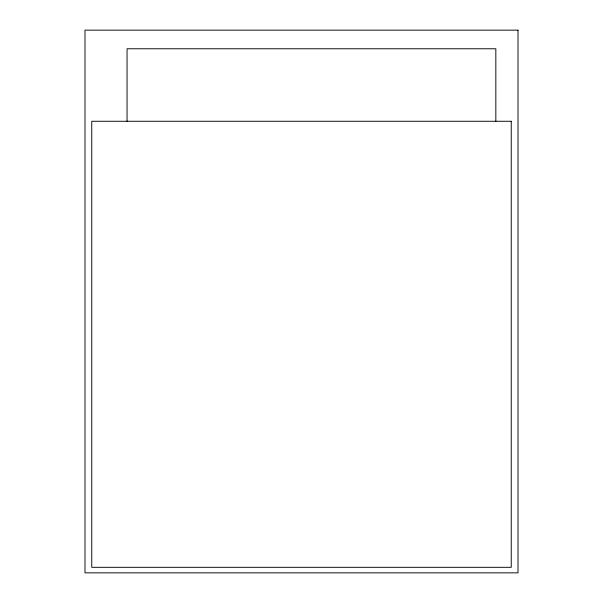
<?xml version="1.0" encoding="UTF-8"?>
<svg xmlns="http://www.w3.org/2000/svg" width="603" height="603" viewBox="0 0 603 603"><rect width="100%" height="100%" fill="white"/><g stroke="black" fill="none" stroke-linecap="round" stroke-linejoin="round"><path stroke-width="0.9" d="M495.832 121.263L495.832 48.775L127.052 48.775L127.052 121.263M518.007 30.15L84.993 30.15L84.993 572.85L518.007 572.85L518.007 30.15M511.246 121.263L91.754 121.263L91.754 567.31L511.246 567.31L511.246 121.263"/></g></svg>
